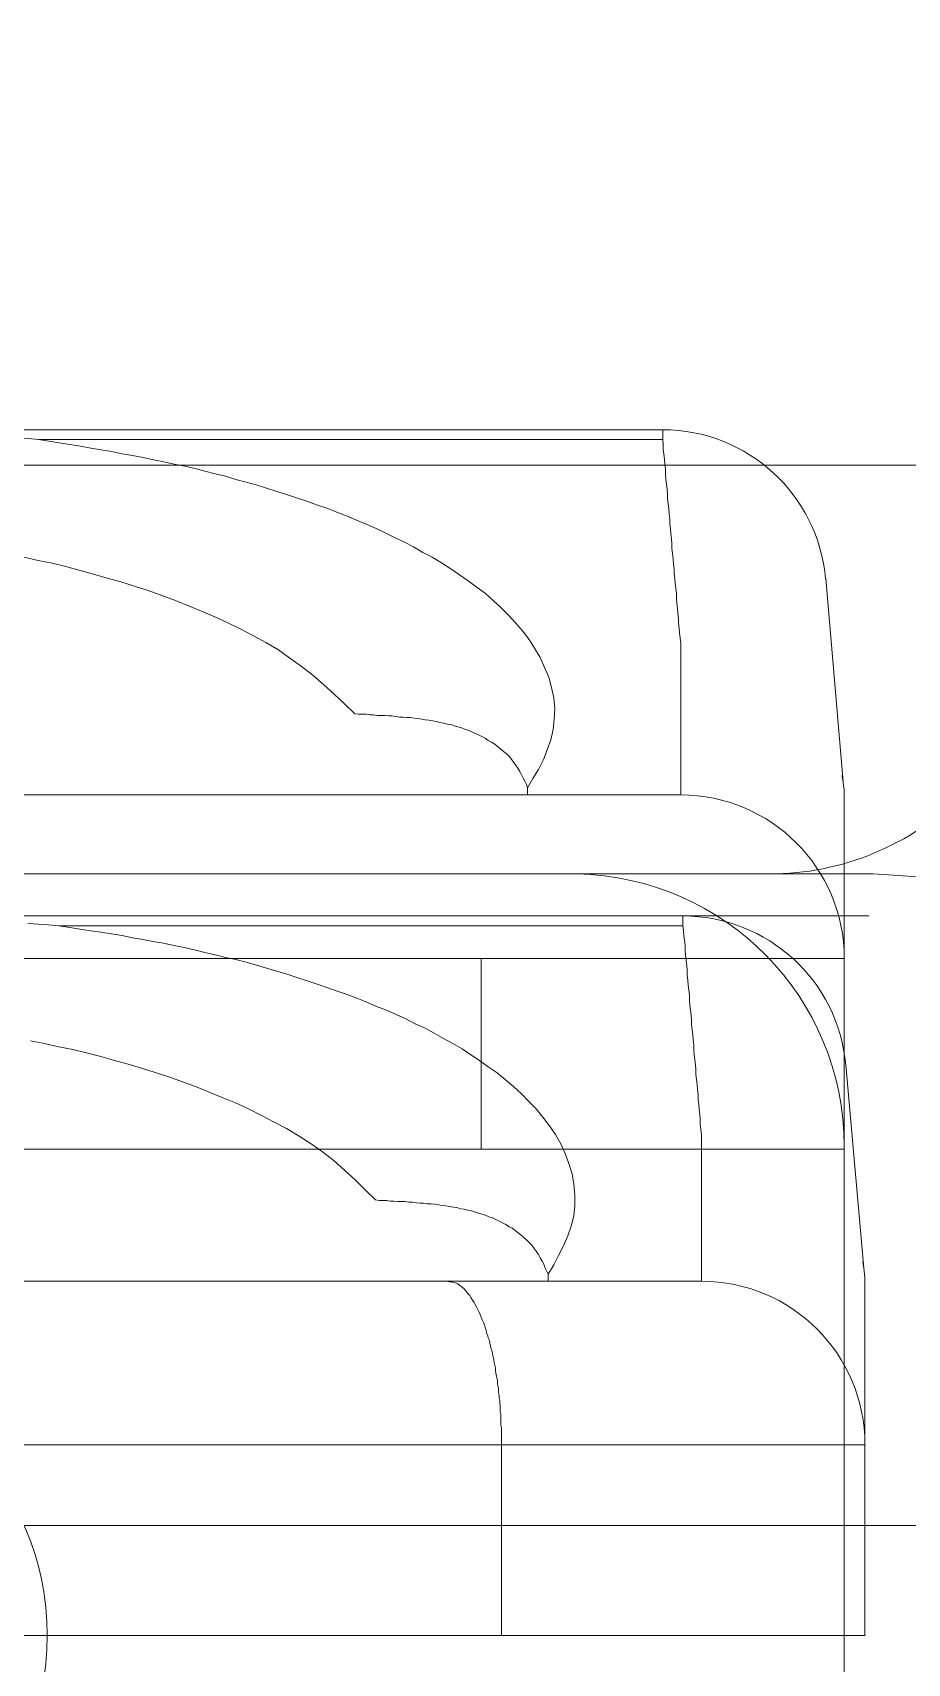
# Model space of a CAD drawing. Units: millimetres at full size, sheet at 1:30. Extents: x -17796 to 21385, y -23279 to 7734.
# Drawn here: x -3450.09 to -3434.04, y -22159.3 to -22129.38 of the extents above; entities that cross this region are included whole.
import ezdxf

# ---------------------------------------------------------------- set-up
doc = ezdxf.new("R2010")
doc.units = ezdxf.units.MM
doc.header["$LTSCALE"] = 30
for name, color, linetype, lineweight in [('2-1_', 7, 'Continuous', 9), ('2-3_', 7, 'Continuous', 9), ('E-C_境界線', 5, 'Continuous', 18), ('E-D_記号', 7, 'Continuous', 9)]:
    doc.layers.add(name, color=color, linetype=linetype, lineweight=lineweight)

# ---------------------------------------------------------------- blocks, each defined once
blk = doc.blocks.new('R')
at = {"layer": '2-1_'}
blk.add_line((-2184.35, -821.59), (-1523.16, -821.59), dxfattribs=at)
for points in [[(-1924.46, -838.01), (-2057.82, -829.09), (-2137.47, -829.09)], [(-2058.35, -834.08), (-2058.35, -849.09), (-2098.35, -849.09), (-2098.35, -834.08)]]:
    blk.add_lwpolyline(points, dxfattribs=at)
for centre, radius, start, end in [((-2059.72, -824.09), 5, 269.9997, 314.9995), ((-2063.35, -834.09), 5.001, 0.0794, 88.9168)]:
    blk.add_arc(centre, radius, start, end, dxfattribs=at)
blk = doc.blocks.new('KE1')
at = {"layer": '2-3_'}
for p, q in [((3.06, 10.35), (16.61, 10.35)), ((3.06, 10.35), (16.61, 10.35)), ((16.61, 10.35), (16.61, 10.17)), ((16.61, 10.35), (16.61, 10.17)), ((5.16, 10.17), (16.61, 10.17)), ((5.16, 10.17), (16.61, 10.17)), ((19.6, 7.62), (19.92, 3.89)), ((19.6, 7.62), (19.92, 3.89)), ((16.94, 5.4), (16.94, 3.78)), ((4.17, 3.65), (9.25, 3.65)), ((4.17, 3.65), (9.25, 3.65)), ((9.25, 3.65), (12.28, 3.65)), ((12.28, 3.65), (14.13, 3.65)), ((14.13, 3.65), (16.94, 3.65)), ((14.13, 3.65), (16.94, 3.65)), ((16.94, 3.78), (16.94, 3.65)), ((19.94, 0.96), (19.94, 3.65)), ((19.94, 0.96), (19.94, 3.65)), ((6.32, 1.43), (2.7, 1.43)), ((6.32, 1.43), (2.7, 1.43)), ((16.98, 1.25), (5.53, 1.25)), ((16.98, 1.25), (5.53, 1.25)), ((6.32, 1.43), (11.93, 1.43)), ((6.32, 1.43), (11.93, 1.43)), ((11.93, 1.43), (16.98, 1.43)), ((11.93, 1.43), (16.98, 1.43)), ((16.98, 1.43), (16.98, 1.25)), ((19.94, 0.65), (19.94, 0.96)), ((19.94, 0.65), (19.94, 0.96)), ((13.28, 0.65), (-13.39, 0.65)), ((13.28, 0.65), (-13.39, 0.65)), ((13.28, -2.85), (13.28, 0.65)), ((13.28, -2.85), (13.28, 0.65)), ((19.94, -2.85), (19.94, 0.65)), ((19.97, -1.3), (20.3, -5.03)), ((19.97, -1.3), (20.3, -5.03)), ((17.32, -5.14), (17.32, -2.58)), ((17.32, -5.14), (17.32, -2.58)), ((19.94, -2.85), (-20.06, -2.85)), ((13.28, -2.85), (-13.39, -2.85)), ((13.28, -2.85), (-13.39, -2.85)), ((13.28, -2.85), (19.94, -2.85)), ((9.62, -5.27), (4.55, -5.27)), ((12.65, -5.27), (9.62, -5.27)), ((12.65, -5.27), (14.51, -5.27)), ((12.65, -5.27), (14.51, -5.27)), ((14.51, -5.27), (17.32, -5.27)), ((14.51, -5.27), (17.32, -5.27)), ((17.32, -5.14), (17.32, -5.27)), ((17.32, -5.14), (17.32, -5.27)), ((20.32, -7.96), (20.32, -5.27)), ((20.32, -7.96), (20.32, -5.27)), ((20.32, -7.96), (20.32, -8.27)), ((20.32, -7.96), (20.32, -8.27)), ((-13.01, -8.27), (13.65, -8.27)), ((13.65, -11.77), (13.65, -8.27)), ((20.32, -11.77), (20.32, -8.27)), ((20.32, -11.77), (20.32, -8.27)), ((-19.68, -11.77), (20.32, -11.77)), ((-13.01, -11.77), (13.65, -11.77)), ((-13.01, -11.77), (13.65, -11.77)), ((20.32, -11.77), (13.65, -11.77)), ((20.32, -11.77), (13.65, -11.77))]:
    blk.add_line(p, q, dxfattribs=at)
for points in [[(-2.44, 10.35), (1.81, 10.35), (3.06, 10.35), (16.61, 10.35)], [(-2.44, 10.35), (1.81, 10.35), (3.06, 10.35), (16.61, 10.35)], [(2.26, 10.29), (2.46, 10.28), (2.65, 10.28), (2.84, 10.28), (3.03, 10.27), (3.23, 10.27), (3.42, 10.26), (3.61, 10.25), (3.81, 10.25), (4, 10.24), (4.19, 10.23), (4.39, 10.22), (4.58, 10.21), (4.77, 10.2), (4.97, 10.19), (5.16, 10.17)], [(2.26, 10.29), (2.46, 10.28), (2.65, 10.28), (2.84, 10.28), (3.03, 10.27), (3.23, 10.27), (3.42, 10.26), (3.61, 10.25), (3.81, 10.25), (4, 10.24), (4.19, 10.23), (4.39, 10.22), (4.58, 10.21), (4.77, 10.2), (4.97, 10.19), (5.16, 10.17)], [(10.26, 8.97), (10.08, 9.04), (9.89, 9.1), (9.71, 9.16), (9.53, 9.22), (9.34, 9.28), (9.15, 9.34), (8.97, 9.39), (8.78, 9.44), (8.59, 9.5), (8.4, 9.54), (8.21, 9.59), (8.03, 9.64), (7.84, 9.68), (7.65, 9.72), (7.46, 9.76), (7.27, 9.8), (7.08, 9.84), (6.88, 9.88), (6.69, 9.91), (6.5, 9.95), (6.31, 9.98), (6.12, 10.01), (5.93, 10.05), (5.73, 10.08), (5.54, 10.11), (5.35, 10.14), (5.16, 10.17)], [(10.26, 8.97), (10.08, 9.04), (9.89, 9.1), (9.71, 9.16), (9.53, 9.22), (9.34, 9.28), (9.15, 9.34), (8.97, 9.39), (8.78, 9.44), (8.59, 9.5), (8.4, 9.54), (8.21, 9.59), (8.03, 9.64), (7.84, 9.68), (7.65, 9.72), (7.46, 9.76), (7.27, 9.8), (7.08, 9.84), (6.88, 9.88), (6.69, 9.91), (6.5, 9.95), (6.31, 9.98), (6.12, 10.01), (5.93, 10.05), (5.73, 10.08), (5.54, 10.11), (5.35, 10.14), (5.16, 10.17)], [(16.61, 10.17), (16.62, 10.08), (16.62, 9.99), (16.63, 9.9), (16.64, 9.81), (16.65, 9.72), (16.66, 9.63), (16.66, 9.54), (16.67, 9.44), (16.68, 9.35), (16.69, 9.26), (16.7, 9.17), (16.7, 9.08), (16.71, 8.99), (16.72, 8.9), (16.73, 8.81), (16.74, 8.71), (16.74, 8.62), (16.75, 8.53), (16.76, 8.44), (16.77, 8.35), (16.78, 8.26), (16.78, 8.17), (16.79, 8.08), (16.8, 7.98), (16.81, 7.89), (16.82, 7.8), (16.82, 7.71), (16.83, 7.62), (16.84, 7.53), (16.85, 7.44), (16.86, 7.35), (16.86, 7.26), (16.87, 7.16), (16.88, 7.07), (16.89, 6.98), (16.9, 6.89), (16.9, 6.8), (16.91, 6.71), (16.92, 6.62)], [(16.61, 10.17), (16.62, 10.08), (16.62, 9.99), (16.63, 9.9), (16.64, 9.81), (16.65, 9.72), (16.66, 9.63), (16.66, 9.54), (16.67, 9.44), (16.68, 9.35), (16.69, 9.26), (16.7, 9.17), (16.7, 9.08), (16.71, 8.99), (16.72, 8.9), (16.73, 8.81), (16.74, 8.71), (16.74, 8.62), (16.75, 8.53), (16.76, 8.44), (16.77, 8.35), (16.78, 8.26), (16.78, 8.17), (16.79, 8.08), (16.8, 7.98), (16.81, 7.89), (16.82, 7.8), (16.82, 7.71), (16.83, 7.62), (16.84, 7.53), (16.85, 7.44), (16.86, 7.35), (16.86, 7.26), (16.87, 7.16), (16.88, 7.07), (16.89, 6.98), (16.9, 6.89), (16.9, 6.8), (16.91, 6.71), (16.92, 6.62)], [(14.13, 3.78), (14.23, 3.95), (14.33, 4.12), (14.42, 4.3), (14.49, 4.48), (14.56, 4.66), (14.6, 4.85), (14.62, 5.04), (14.63, 5.23), (14.61, 5.43), (14.57, 5.62), (14.52, 5.81), (14.44, 5.99), (14.36, 6.17), (14.26, 6.34), (14.16, 6.5), (14.04, 6.66), (13.91, 6.81), (13.78, 6.95), (13.64, 7.09), (13.5, 7.22), (13.35, 7.35), (13.19, 7.47), (13.04, 7.58), (12.88, 7.69), (12.72, 7.8), (12.55, 7.91), (12.38, 8.01), (12.21, 8.1), (12.04, 8.2), (11.87, 8.29), (11.7, 8.37), (11.52, 8.46), (11.35, 8.54), (11.17, 8.62), (10.99, 8.69), (10.81, 8.77), (10.63, 8.84), (10.45, 8.91), (10.26, 8.97)], [(14.13, 3.78), (14.23, 3.95), (14.33, 4.12), (14.42, 4.3), (14.49, 4.48), (14.56, 4.66), (14.6, 4.85), (14.62, 5.04), (14.63, 5.23), (14.61, 5.43), (14.57, 5.62), (14.52, 5.81), (14.44, 5.99), (14.36, 6.17), (14.26, 6.34), (14.16, 6.5), (14.04, 6.66), (13.91, 6.81), (13.78, 6.95), (13.64, 7.09), (13.5, 7.22), (13.35, 7.35), (13.19, 7.47), (13.04, 7.58), (12.88, 7.69), (12.72, 7.8), (12.55, 7.91), (12.38, 8.01), (12.21, 8.1), (12.04, 8.2), (11.87, 8.29), (11.7, 8.37), (11.52, 8.46), (11.35, 8.54), (11.17, 8.62), (10.99, 8.69), (10.81, 8.77), (10.63, 8.84), (10.45, 8.91), (10.26, 8.97)], [(10.96, 5.14), (10.77, 5.32), (10.58, 5.5), (10.39, 5.67), (10.19, 5.85), (9.98, 6.01), (9.77, 6.16), (9.56, 6.31), (9.33, 6.45), (9.1, 6.57), (8.87, 6.69), (8.63, 6.81), (8.39, 6.92), (8.15, 7.02), (7.91, 7.12), (7.67, 7.22), (7.42, 7.31), (7.17, 7.4), (6.92, 7.48), (6.67, 7.56), (6.42, 7.63), (6.17, 7.7), (5.92, 7.77), (5.66, 7.84), (5.41, 7.9), (5.15, 7.95), (4.89, 8.01)], [(10.96, 5.14), (10.77, 5.32), (10.58, 5.5), (10.39, 5.67), (10.19, 5.85), (9.98, 6.01), (9.77, 6.16), (9.56, 6.31), (9.33, 6.45), (9.1, 6.57), (8.87, 6.69), (8.63, 6.81), (8.39, 6.92), (8.15, 7.02), (7.91, 7.12), (7.67, 7.22), (7.42, 7.31), (7.17, 7.4), (6.92, 7.48), (6.67, 7.56), (6.42, 7.63), (6.17, 7.7), (5.92, 7.77), (5.66, 7.84), (5.41, 7.9), (5.15, 7.95), (4.89, 8.01)], [(16.92, 6.62), (16.93, 6.53), (16.94, 6.43), (16.94, 6.34)], [(16.92, 6.62), (16.93, 6.53), (16.94, 6.43), (16.94, 6.34)], [(16.94, 5.4), (16.94, 5.43), (16.94, 5.47), (16.94, 5.5), (16.94, 5.53), (16.94, 5.56), (16.94, 5.59), (16.94, 5.62), (16.94, 5.65), (16.94, 5.69), (16.94, 5.72), (16.94, 5.75), (16.94, 5.78), (16.94, 5.81), (16.94, 5.84), (16.94, 5.87), (16.94, 5.9), (16.94, 5.94), (16.94, 5.97), (16.94, 6), (16.94, 6.03), (16.94, 6.06), (16.94, 6.09), (16.94, 6.12), (16.94, 6.15), (16.94, 6.19), (16.94, 6.22), (16.94, 6.25), (16.94, 6.28), (16.94, 6.31), (16.94, 6.34)], [(16.94, 5.4), (16.94, 5.43), (16.94, 5.47), (16.94, 5.5), (16.94, 5.53), (16.94, 5.56), (16.94, 5.59), (16.94, 5.62), (16.94, 5.65), (16.94, 5.69), (16.94, 5.72), (16.94, 5.75), (16.94, 5.78), (16.94, 5.81), (16.94, 5.84), (16.94, 5.87), (16.94, 5.9), (16.94, 5.94), (16.94, 5.97), (16.94, 6), (16.94, 6.03), (16.94, 6.06), (16.94, 6.09), (16.94, 6.12), (16.94, 6.15), (16.94, 6.19), (16.94, 6.22), (16.94, 6.25), (16.94, 6.28), (16.94, 6.31), (16.94, 6.34)], [(16.94, 5.4), (16.94, 3.78), (16.94, 3.65)], [(11.98, 5.07), (11.92, 5.07), (11.85, 5.08), (11.78, 5.08), (11.71, 5.09), (11.64, 5.1), (11.58, 5.1), (11.51, 5.11), (11.44, 5.11), (11.37, 5.11), (11.3, 5.12), (11.24, 5.12), (11.17, 5.13), (11.1, 5.13), (11.03, 5.13), (10.96, 5.14)], [(12.19, 5.04), (12.12, 5.05), (12.05, 5.06), (11.98, 5.07), (11.92, 5.07), (11.85, 5.08), (11.78, 5.08), (11.71, 5.09), (11.64, 5.1), (11.58, 5.1), (11.51, 5.11), (11.44, 5.11), (11.37, 5.11), (11.3, 5.12), (11.24, 5.12), (11.17, 5.13), (11.1, 5.13), (11.03, 5.13), (10.96, 5.14)], [(14.13, 3.78), (14.11, 3.84), (14.08, 3.9), (14.05, 3.96), (14.02, 4.02), (13.99, 4.08), (13.95, 4.14), (13.91, 4.2), (13.87, 4.25), (13.83, 4.31), (13.79, 4.36), (13.74, 4.41), (13.69, 4.45), (13.63, 4.5), (13.58, 4.54), (13.53, 4.58), (13.47, 4.62), (13.41, 4.65), (13.35, 4.69), (13.29, 4.72), (13.23, 4.75), (13.17, 4.78), (13.11, 4.81), (13.05, 4.83), (12.98, 4.86), (12.92, 4.88), (12.85, 4.9), (12.79, 4.92), (12.72, 4.94), (12.66, 4.95), (12.59, 4.97), (12.52, 4.98), (12.46, 5), (12.39, 5.01), (12.32, 5.02), (12.25, 5.03), (12.19, 5.04), (12.12, 5.05), (12.05, 5.06), (11.98, 5.07)], [(14.13, 3.77), (14.13, 3.77), (14.13, 3.77), (14.13, 3.78), (14.11, 3.84), (14.08, 3.9), (14.05, 3.96), (14.02, 4.02), (13.99, 4.08), (13.95, 4.14), (13.91, 4.2), (13.87, 4.25), (13.83, 4.31), (13.79, 4.36), (13.74, 4.41), (13.69, 4.45), (13.63, 4.5), (13.58, 4.54), (13.53, 4.58), (13.47, 4.62), (13.41, 4.65), (13.35, 4.69), (13.29, 4.72), (13.23, 4.75), (13.17, 4.78), (13.11, 4.81), (13.05, 4.83), (12.98, 4.86), (12.92, 4.88), (12.85, 4.9), (12.79, 4.92), (12.72, 4.94), (12.66, 4.95), (12.59, 4.97), (12.52, 4.98), (12.46, 5), (12.39, 5.01), (12.32, 5.02), (12.25, 5.03), (12.19, 5.04)], [(9.25, 3.65), (12.28, 3.65), (14.13, 3.65)], [(14.13, 3.77), (14.13, 3.77), (14.13, 3.77), (14.13, 3.78)], [(14.13, 3.65), (14.13, 3.66), (14.13, 3.66), (14.13, 3.66), (14.13, 3.67), (14.13, 3.67), (14.13, 3.67), (14.13, 3.67), (14.13, 3.68), (14.13, 3.68), (14.13, 3.68), (14.13, 3.69), (14.13, 3.69), (14.13, 3.69), (14.13, 3.69), (14.13, 3.7), (14.13, 3.7), (14.13, 3.7), (14.13, 3.71), (14.13, 3.71), (14.13, 3.71), (14.13, 3.71), (14.13, 3.72), (14.13, 3.72), (14.13, 3.72), (14.13, 3.73), (14.13, 3.73), (14.13, 3.73), (14.13, 3.74), (14.13, 3.74), (14.13, 3.74), (14.13, 3.74), (14.13, 3.75), (14.13, 3.75), (14.13, 3.75), (14.13, 3.76), (14.13, 3.76), (14.13, 3.76), (14.13, 3.76), (14.13, 3.77)], [(14.13, 3.65), (14.13, 3.66), (14.13, 3.66), (14.13, 3.66), (14.13, 3.67), (14.13, 3.67), (14.13, 3.67), (14.13, 3.67), (14.13, 3.68), (14.13, 3.68), (14.13, 3.68), (14.13, 3.69), (14.13, 3.69), (14.13, 3.69), (14.13, 3.69), (14.13, 3.7), (14.13, 3.7), (14.13, 3.7), (14.13, 3.71), (14.13, 3.71), (14.13, 3.71), (14.13, 3.71), (14.13, 3.72), (14.13, 3.72), (14.13, 3.72), (14.13, 3.73), (14.13, 3.73), (14.13, 3.73), (14.13, 3.74), (14.13, 3.74), (14.13, 3.74), (14.13, 3.74), (14.13, 3.75), (14.13, 3.75), (14.13, 3.75), (14.13, 3.76), (14.13, 3.76), (14.13, 3.76), (14.13, 3.76), (14.13, 3.77)], [(19.93, 3.78), (19.93, 3.78), (19.94, 3.78), (19.94, 3.78), (19.94, 3.77), (19.94, 3.77), (19.94, 3.77), (19.94, 3.77), (19.94, 3.77), (19.94, 3.76), (19.94, 3.76), (19.94, 3.76), (19.94, 3.76), (19.94, 3.76), (19.94, 3.75), (19.94, 3.75), (19.94, 3.75), (19.94, 3.75), (19.94, 3.75), (19.94, 3.74), (19.94, 3.74), (19.94, 3.74), (19.94, 3.74), (19.94, 3.74), (19.94, 3.74), (19.94, 3.73), (19.94, 3.73), (19.94, 3.73), (19.94, 3.73), (19.94, 3.73), (19.94, 3.72), (19.94, 3.72), (19.94, 3.72), (19.94, 3.72), (19.94, 3.72), (19.94, 3.71), (19.94, 3.71), (19.94, 3.71), (19.94, 3.71), (19.94, 3.71)], [(19.93, 3.78), (19.93, 3.78), (19.94, 3.78), (19.94, 3.78), (19.94, 3.77), (19.94, 3.77), (19.94, 3.77), (19.94, 3.77), (19.94, 3.77), (19.94, 3.76), (19.94, 3.76), (19.94, 3.76), (19.94, 3.76), (19.94, 3.76), (19.94, 3.75), (19.94, 3.75), (19.94, 3.75), (19.94, 3.75), (19.94, 3.75), (19.94, 3.74), (19.94, 3.74), (19.94, 3.74), (19.94, 3.74), (19.94, 3.74), (19.94, 3.74), (19.94, 3.73), (19.94, 3.73), (19.94, 3.73), (19.94, 3.73), (19.94, 3.73), (19.94, 3.72), (19.94, 3.72), (19.94, 3.72), (19.94, 3.72), (19.94, 3.72), (19.94, 3.71), (19.94, 3.71), (19.94, 3.71), (19.94, 3.71), (19.94, 3.71)], [(19.94, 3.71), (19.94, 3.7), (19.94, 3.7), (19.94, 3.7), (19.94, 3.7), (19.94, 3.7), (19.94, 3.69), (19.94, 3.69), (19.94, 3.69), (19.94, 3.69), (19.94, 3.69), (19.94, 3.69), (19.94, 3.68), (19.94, 3.68), (19.94, 3.68), (19.94, 3.68), (19.94, 3.68), (19.94, 3.67), (19.94, 3.67), (19.94, 3.67), (19.94, 3.67), (19.94, 3.67), (19.94, 3.66), (19.94, 3.66), (19.94, 3.66), (19.94, 3.66), (19.94, 3.66), (19.94, 3.65)], [(19.94, 3.71), (19.94, 3.7), (19.94, 3.7), (19.94, 3.7), (19.94, 3.7), (19.94, 3.7), (19.94, 3.69), (19.94, 3.69), (19.94, 3.69), (19.94, 3.69), (19.94, 3.69), (19.94, 3.69), (19.94, 3.68), (19.94, 3.68), (19.94, 3.68), (19.94, 3.68), (19.94, 3.68), (19.94, 3.67), (19.94, 3.67), (19.94, 3.67), (19.94, 3.67), (19.94, 3.67), (19.94, 3.66), (19.94, 3.66), (19.94, 3.66), (19.94, 3.66), (19.94, 3.66), (19.94, 3.65)], [(5.53, 1.25), (5.34, 1.27), (5.15, 1.28), (4.96, 1.29)], [(5.53, 1.25), (5.34, 1.27), (5.15, 1.28), (4.96, 1.29)], [(6.32, 1.43), (2.7, 1.43), (-1.55, 1.43)], [(6.32, 1.43), (2.7, 1.43), (-1.55, 1.43)], [(5.53, 1.25), (5.73, 1.22), (5.92, 1.19), (6.11, 1.16), (6.3, 1.13), (6.49, 1.1), (6.69, 1.07), (6.88, 1.03), (7.07, 1), (7.26, 0.96), (7.45, 0.93), (7.64, 0.89), (7.83, 0.85), (8.02, 0.81), (8.21, 0.76), (8.4, 0.72), (8.59, 0.67), (8.78, 0.63), (8.97, 0.58), (9.16, 0.53), (9.34, 0.47), (9.53, 0.42), (9.72, 0.36), (9.9, 0.3), (10.09, 0.24), (10.27, 0.18), (10.45, 0.12), (10.64, 0.05), (10.82, -0.01), (11, -0.08), (11.18, -0.15), (11.36, -0.23), (11.54, -0.3), (11.72, -0.38), (11.9, -0.46), (12.07, -0.55), (12.25, -0.63), (12.42, -0.72), (12.59, -0.82), (12.76, -0.91)], [(5.53, 1.25), (5.73, 1.22), (5.92, 1.19), (6.11, 1.16), (6.3, 1.13), (6.49, 1.1), (6.69, 1.07), (6.88, 1.03), (7.07, 1), (7.26, 0.96), (7.45, 0.93), (7.64, 0.89), (7.83, 0.85), (8.02, 0.81), (8.21, 0.76), (8.4, 0.72), (8.59, 0.67), (8.78, 0.63), (8.97, 0.58), (9.16, 0.53), (9.34, 0.47), (9.53, 0.42), (9.72, 0.36), (9.9, 0.3), (10.09, 0.24), (10.27, 0.18), (10.45, 0.12), (10.64, 0.05), (10.82, -0.01), (11, -0.08), (11.18, -0.15), (11.36, -0.23), (11.54, -0.3), (11.72, -0.38), (11.9, -0.46), (12.07, -0.55), (12.25, -0.63), (12.42, -0.72), (12.59, -0.82), (12.76, -0.91)], [(6.32, 1.43), (11.93, 1.43), (16.98, 1.43), (16.98, 1.25)], [(6.32, 1.43), (11.93, 1.43), (16.98, 1.43), (20.39, 1.43)], [(16.98, 1.25), (16.99, 1.16), (17, 1.07), (17.01, 0.98), (17.02, 0.89), (17.02, 0.8), (17.03, 0.71), (17.04, 0.62), (17.05, 0.52), (17.06, 0.43), (17.06, 0.34), (17.07, 0.25), (17.08, 0.16), (17.09, 0.07), (17.1, -0.02), (17.1, -0.11), (17.11, -0.21), (17.12, -0.3), (17.13, -0.39), (17.14, -0.48), (17.14, -0.57), (17.15, -0.66), (17.16, -0.75), (17.17, -0.84), (17.18, -0.94), (17.18, -1.03), (17.19, -1.12), (17.2, -1.21), (17.21, -1.3), (17.22, -1.39), (17.22, -1.48), (17.23, -1.57), (17.24, -1.66), (17.25, -1.76), (17.26, -1.85), (17.26, -1.94), (17.27, -2.03), (17.28, -2.12), (17.29, -2.21), (17.3, -2.3)], [(16.98, 1.25), (16.99, 1.16), (17, 1.07), (17.01, 0.98), (17.02, 0.89), (17.02, 0.8), (17.03, 0.71), (17.04, 0.62), (17.05, 0.52), (17.06, 0.43), (17.06, 0.34), (17.07, 0.25), (17.08, 0.16), (17.09, 0.07), (17.1, -0.02), (17.1, -0.11), (17.11, -0.21), (17.12, -0.3), (17.13, -0.39), (17.14, -0.48), (17.14, -0.57), (17.15, -0.66), (17.16, -0.75), (17.17, -0.84), (17.18, -0.94), (17.18, -1.03), (17.19, -1.12), (17.2, -1.21), (17.21, -1.3), (17.22, -1.39), (17.22, -1.48), (17.23, -1.57), (17.24, -1.66), (17.25, -1.76), (17.26, -1.85), (17.26, -1.94), (17.27, -2.03), (17.28, -2.12), (17.29, -2.21), (17.3, -2.3)], [(13.28, 0.65), (13.38, 0.65), (13.48, 0.65), (13.58, 0.65), (13.68, 0.65), (13.78, 0.65), (13.88, 0.65), (13.98, 0.65), (14.08, 0.65), (14.19, 0.65), (14.29, 0.65), (14.39, 0.65), (14.49, 0.65), (14.59, 0.65), (14.69, 0.65), (14.79, 0.65), (14.89, 0.65), (14.99, 0.65), (15.09, 0.65), (15.2, 0.65), (15.3, 0.65), (15.4, 0.65), (15.5, 0.65), (15.6, 0.65), (15.7, 0.65), (15.8, 0.65), (15.9, 0.65), (16, 0.65), (16.1, 0.65), (16.21, 0.65), (16.31, 0.65), (16.41, 0.65), (16.51, 0.65), (16.61, 0.65), (16.71, 0.65), (16.81, 0.65), (16.91, 0.65), (17.01, 0.65), (17.12, 0.65), (17.22, 0.65)], [(13.28, -2.85), (19.94, -2.85), (19.94, 0.65)], [(13.28, 0.65), (13.38, 0.65), (13.48, 0.65), (13.58, 0.65), (13.68, 0.65), (13.78, 0.65), (13.88, 0.65), (13.98, 0.65), (14.08, 0.65), (14.19, 0.65), (14.29, 0.65), (14.39, 0.65), (14.49, 0.65), (14.59, 0.65), (14.69, 0.65), (14.79, 0.65), (14.89, 0.65), (14.99, 0.65), (15.09, 0.65), (15.2, 0.65), (15.3, 0.65), (15.4, 0.65), (15.5, 0.65), (15.6, 0.65), (15.7, 0.65), (15.8, 0.65), (15.9, 0.65), (16, 0.65), (16.1, 0.65), (16.21, 0.65), (16.31, 0.65), (16.41, 0.65), (16.51, 0.65), (16.61, 0.65), (16.71, 0.65), (16.81, 0.65), (16.91, 0.65), (17.01, 0.65), (17.12, 0.65), (17.22, 0.65)], [(17.22, 0.65), (17.32, 0.65), (17.42, 0.65), (17.52, 0.65), (17.62, 0.65), (17.72, 0.65), (17.82, 0.65), (17.92, 0.65), (18.02, 0.65), (18.13, 0.65), (18.23, 0.65), (18.33, 0.65), (18.43, 0.65), (18.53, 0.65), (18.63, 0.65), (18.73, 0.65), (18.83, 0.65), (18.93, 0.65), (19.03, 0.65), (19.14, 0.65), (19.24, 0.65), (19.34, 0.65), (19.44, 0.65), (19.54, 0.65), (19.64, 0.65), (19.74, 0.65), (19.84, 0.65), (19.94, 0.65)], [(17.22, 0.65), (17.32, 0.65), (17.42, 0.65), (17.52, 0.65), (17.62, 0.65), (17.72, 0.65), (17.82, 0.65), (17.92, 0.65), (18.02, 0.65), (18.13, 0.65), (18.23, 0.65), (18.33, 0.65), (18.43, 0.65), (18.53, 0.65), (18.63, 0.65), (18.73, 0.65), (18.83, 0.65), (18.93, 0.65), (19.03, 0.65), (19.14, 0.65), (19.24, 0.65), (19.34, 0.65), (19.44, 0.65), (19.54, 0.65), (19.64, 0.65), (19.74, 0.65), (19.84, 0.65), (19.94, 0.65)], [(5.01, -0.86), (5.27, -0.91), (5.53, -0.97), (5.79, -1.02), (6.04, -1.08), (6.3, -1.15), (6.55, -1.22), (6.8, -1.29), (7.05, -1.36), (7.3, -1.44), (7.55, -1.52), (7.8, -1.61), (8.04, -1.7), (8.29, -1.8), (8.53, -1.9), (8.77, -2)], [(5.01, -0.86), (5.27, -0.91), (5.53, -0.97), (5.79, -1.02), (6.04, -1.08), (6.3, -1.15), (6.55, -1.22), (6.8, -1.29), (7.05, -1.36), (7.3, -1.44), (7.55, -1.52), (7.8, -1.61), (8.04, -1.7), (8.29, -1.8), (8.53, -1.9), (8.77, -2)], [(12.76, -0.91), (12.93, -1.01), (13.09, -1.12), (13.25, -1.22), (13.41, -1.34), (13.57, -1.45), (13.72, -1.57), (13.87, -1.7), (14.02, -1.83), (14.15, -1.97), (14.29, -2.11), (14.41, -2.26), (14.53, -2.42), (14.64, -2.58), (14.74, -2.75), (14.82, -2.93), (14.89, -3.11), (14.95, -3.3), (14.98, -3.49), (15, -3.69), (15, -3.88), (14.98, -4.07), (14.93, -4.26), (14.87, -4.44), (14.79, -4.62), (14.7, -4.8), (14.61, -4.97), (14.51, -5.14)], [(12.76, -0.91), (12.93, -1.01), (13.09, -1.12), (13.25, -1.22), (13.41, -1.34), (13.57, -1.45), (13.72, -1.57), (13.87, -1.7), (14.02, -1.83), (14.15, -1.97), (14.29, -2.11), (14.41, -2.26), (14.53, -2.42), (14.64, -2.58), (14.74, -2.75), (14.82, -2.93), (14.89, -3.11), (14.95, -3.3), (14.98, -3.49), (15, -3.69), (15, -3.88), (14.98, -4.07), (14.93, -4.26), (14.87, -4.44), (14.79, -4.62), (14.7, -4.8), (14.61, -4.97), (14.51, -5.14)], [(8.77, -2), (9.01, -2.11), (9.25, -2.23), (9.48, -2.35), (9.71, -2.47), (9.94, -2.61), (10.16, -2.75), (10.37, -2.9), (10.58, -3.06), (10.78, -3.24), (10.97, -3.41), (11.16, -3.6), (11.34, -3.78)], [(8.77, -2), (9.01, -2.11), (9.25, -2.23), (9.48, -2.35), (9.71, -2.47), (9.94, -2.61), (10.16, -2.75), (10.37, -2.9), (10.58, -3.06), (10.78, -3.24), (10.97, -3.41), (11.16, -3.6), (11.34, -3.78)], [(17.3, -2.3), (17.3, -2.39), (17.31, -2.49), (17.32, -2.58)], [(17.3, -2.3), (17.3, -2.39), (17.31, -2.49), (17.32, -2.58)], [(11.34, -3.78), (11.41, -3.79), (11.48, -3.79), (11.55, -3.79), (11.61, -3.8), (11.68, -3.8), (11.75, -3.81), (11.82, -3.81), (11.88, -3.81), (11.95, -3.82), (12.02, -3.82), (12.09, -3.83), (12.16, -3.84), (12.22, -3.84), (12.29, -3.85), (12.36, -3.85), (12.43, -3.86), (12.5, -3.87), (12.56, -3.88), (12.63, -3.89), (12.7, -3.9), (12.77, -3.91), (12.83, -3.92), (12.9, -3.94), (12.97, -3.95), (13.03, -3.97), (13.1, -3.98), (13.16, -4), (13.23, -4.02), (13.29, -4.04), (13.36, -4.06), (13.42, -4.09), (13.49, -4.11), (13.55, -4.14), (13.61, -4.17), (13.67, -4.2), (13.73, -4.23), (13.79, -4.27), (13.85, -4.3), (13.9, -4.34)], [(11.34, -3.78), (11.41, -3.79), (11.48, -3.79), (11.55, -3.79), (11.61, -3.8), (11.68, -3.8), (11.75, -3.81), (11.82, -3.81), (11.88, -3.81), (11.95, -3.82), (12.02, -3.82), (12.09, -3.83), (12.16, -3.84), (12.22, -3.84), (12.29, -3.85), (12.36, -3.85), (12.43, -3.86), (12.5, -3.87), (12.56, -3.88), (12.63, -3.89), (12.7, -3.9), (12.77, -3.91), (12.83, -3.92), (12.9, -3.94), (12.97, -3.95), (13.03, -3.97), (13.1, -3.98), (13.16, -4), (13.23, -4.02), (13.29, -4.04), (13.36, -4.06), (13.42, -4.09), (13.49, -4.11), (13.55, -4.14), (13.61, -4.17), (13.67, -4.2), (13.73, -4.23), (13.79, -4.27), (13.85, -4.3), (13.9, -4.34)], [(13.9, -4.34), (13.96, -4.38), (14.01, -4.42), (14.06, -4.47), (14.11, -4.51), (14.16, -4.56), (14.21, -4.61), (14.25, -4.67), (14.29, -4.72), (14.33, -4.78), (14.36, -4.84), (14.4, -4.9), (14.43, -4.96), (14.45, -5.02), (14.48, -5.08), (14.51, -5.14)], [(13.9, -4.34), (13.96, -4.38), (14.01, -4.42), (14.06, -4.47), (14.11, -4.51), (14.16, -4.56), (14.21, -4.61), (14.25, -4.67), (14.29, -4.72), (14.33, -4.78), (14.36, -4.84), (14.4, -4.9), (14.43, -4.96), (14.45, -5.02), (14.48, -5.08), (14.51, -5.14), (14.51, -5.15), (14.51, -5.15), (14.51, -5.15), (14.51, -5.16), (14.51, -5.16), (14.51, -5.16), (14.51, -5.16), (14.51, -5.17), (14.51, -5.17), (14.51, -5.17), (14.51, -5.18), (14.51, -5.18), (14.51, -5.18), (14.51, -5.18), (14.51, -5.19), (14.51, -5.19), (14.51, -5.19), (14.51, -5.2), (14.51, -5.2), (14.51, -5.2), (14.51, -5.21), (14.51, -5.21), (14.51, -5.21), (14.51, -5.21)], [(12.65, -5.27), (9.62, -5.27), (4.55, -5.27)], [(12.65, -5.27), (12.7, -5.28), (12.75, -5.29), (12.8, -5.3), (12.85, -5.32), (12.89, -5.35), (12.93, -5.38), (12.97, -5.41), (13, -5.45), (13.03, -5.49), (13.07, -5.53), (13.09, -5.57), (13.12, -5.62), (13.15, -5.66), (13.17, -5.7), (13.2, -5.75), (13.22, -5.79), (13.24, -5.84), (13.26, -5.88), (13.28, -5.93), (13.3, -5.98), (13.32, -6.03), (13.34, -6.07), (13.35, -6.12), (13.37, -6.17), (13.38, -6.22), (13.4, -6.27), (13.41, -6.31), (13.43, -6.36), (13.44, -6.41), (13.45, -6.46), (13.46, -6.51), (13.48, -6.56), (13.49, -6.61), (13.5, -6.66), (13.51, -6.71), (13.52, -6.76), (13.53, -6.81), (13.54, -6.86), (13.54, -6.91)], [(12.65, -5.27), (12.7, -5.28), (12.75, -5.29), (12.8, -5.3), (12.85, -5.32), (12.89, -5.35), (12.93, -5.38), (12.97, -5.41), (13, -5.45), (13.03, -5.49), (13.07, -5.53), (13.09, -5.57), (13.12, -5.62), (13.15, -5.66), (13.17, -5.7), (13.2, -5.75), (13.22, -5.79), (13.24, -5.84), (13.26, -5.88), (13.28, -5.93), (13.3, -5.98), (13.32, -6.03), (13.34, -6.07), (13.35, -6.12), (13.37, -6.17), (13.38, -6.22), (13.4, -6.27), (13.41, -6.31), (13.43, -6.36), (13.44, -6.41), (13.45, -6.46), (13.46, -6.51), (13.48, -6.56), (13.49, -6.61), (13.5, -6.66), (13.51, -6.71), (13.52, -6.76), (13.53, -6.81), (13.54, -6.86), (13.54, -6.91)], [(14.51, -5.14), (14.51, -5.15), (14.51, -5.15), (14.51, -5.15), (14.51, -5.16), (14.51, -5.16), (14.51, -5.16), (14.51, -5.16), (14.51, -5.17), (14.51, -5.17), (14.51, -5.17), (14.51, -5.18), (14.51, -5.18), (14.51, -5.18), (14.51, -5.18), (14.51, -5.19), (14.51, -5.19), (14.51, -5.19), (14.51, -5.2), (14.51, -5.2), (14.51, -5.2), (14.51, -5.21), (14.51, -5.21), (14.51, -5.21), (14.51, -5.21), (14.51, -5.22), (14.51, -5.22), (14.51, -5.22), (14.51, -5.23), (14.51, -5.23), (14.51, -5.23), (14.51, -5.23), (14.51, -5.24), (14.51, -5.24), (14.51, -5.24), (14.51, -5.25), (14.51, -5.25), (14.51, -5.25), (14.51, -5.25), (14.51, -5.26)], [(14.51, -5.21), (14.51, -5.22), (14.51, -5.22), (14.51, -5.22), (14.51, -5.23), (14.51, -5.23), (14.51, -5.23), (14.51, -5.23), (14.51, -5.24), (14.51, -5.24), (14.51, -5.24), (14.51, -5.25), (14.51, -5.25), (14.51, -5.25), (14.51, -5.25), (14.51, -5.26), (14.51, -5.26), (14.51, -5.26), (14.51, -5.27)], [(14.51, -5.26), (14.51, -5.26), (14.51, -5.26), (14.51, -5.27)], [(20.31, -5.14), (20.31, -5.14), (20.31, -5.14), (20.31, -5.14), (20.31, -5.15), (20.31, -5.15), (20.31, -5.15), (20.31, -5.15), (20.31, -5.15), (20.31, -5.16), (20.31, -5.16), (20.31, -5.16), (20.31, -5.16), (20.31, -5.16), (20.31, -5.17), (20.31, -5.17), (20.31, -5.17), (20.31, -5.17), (20.31, -5.17), (20.31, -5.18), (20.31, -5.18), (20.31, -5.18), (20.31, -5.18), (20.31, -5.18), (20.32, -5.18), (20.32, -5.19), (20.32, -5.19), (20.32, -5.19), (20.32, -5.19), (20.32, -5.19), (20.32, -5.2), (20.32, -5.2), (20.32, -5.2), (20.32, -5.2), (20.32, -5.2), (20.32, -5.21), (20.32, -5.21), (20.32, -5.21), (20.32, -5.21), (20.32, -5.21)], [(20.31, -5.14), (20.31, -5.14), (20.31, -5.14), (20.31, -5.14), (20.31, -5.15), (20.31, -5.15), (20.31, -5.15), (20.31, -5.15), (20.31, -5.15), (20.31, -5.16), (20.31, -5.16), (20.31, -5.16), (20.31, -5.16), (20.31, -5.16), (20.31, -5.17), (20.31, -5.17), (20.31, -5.17), (20.31, -5.17), (20.31, -5.17), (20.31, -5.18), (20.31, -5.18), (20.31, -5.18), (20.31, -5.18), (20.31, -5.18), (20.32, -5.18), (20.32, -5.19), (20.32, -5.19), (20.32, -5.19), (20.32, -5.19), (20.32, -5.19), (20.32, -5.2), (20.32, -5.2), (20.32, -5.2), (20.32, -5.2), (20.32, -5.2), (20.32, -5.21), (20.32, -5.21), (20.32, -5.21), (20.32, -5.21), (20.32, -5.21)], [(20.32, -5.21), (20.32, -5.22), (20.32, -5.22), (20.32, -5.22), (20.32, -5.22), (20.32, -5.22), (20.32, -5.23), (20.32, -5.23), (20.32, -5.23), (20.32, -5.23), (20.32, -5.23), (20.32, -5.23), (20.32, -5.24), (20.32, -5.24), (20.32, -5.24), (20.32, -5.24), (20.32, -5.24), (20.32, -5.25), (20.32, -5.25), (20.32, -5.25), (20.32, -5.25), (20.32, -5.25), (20.32, -5.26), (20.32, -5.26), (20.32, -5.26), (20.32, -5.26), (20.32, -5.26), (20.32, -5.27)], [(20.32, -5.21), (20.32, -5.22), (20.32, -5.22), (20.32, -5.22), (20.32, -5.22), (20.32, -5.22), (20.32, -5.23), (20.32, -5.23), (20.32, -5.23), (20.32, -5.23), (20.32, -5.23), (20.32, -5.23), (20.32, -5.24), (20.32, -5.24), (20.32, -5.24), (20.32, -5.24), (20.32, -5.24), (20.32, -5.25), (20.32, -5.25), (20.32, -5.25), (20.32, -5.25), (20.32, -5.25), (20.32, -5.26), (20.32, -5.26), (20.32, -5.26), (20.32, -5.26), (20.32, -5.26), (20.32, -5.27)], [(13.54, -6.91), (13.55, -6.96), (13.56, -7.01), (13.57, -7.06), (13.58, -7.11), (13.58, -7.16), (13.59, -7.21), (13.6, -7.26), (13.6, -7.31), (13.61, -7.36), (13.61, -7.41), (13.62, -7.46), (13.62, -7.51), (13.63, -7.56), (13.63, -7.61), (13.63, -7.66), (13.64, -7.71), (13.64, -7.76), (13.64, -7.81), (13.64, -7.86), (13.64, -7.91), (13.65, -7.96), (13.65, -8.01), (13.65, -8.06), (13.65, -8.11), (13.65, -8.16), (13.65, -8.21), (13.65, -8.27)], [(13.54, -6.91), (13.55, -6.96), (13.56, -7.01), (13.57, -7.06), (13.58, -7.11), (13.58, -7.16), (13.59, -7.21), (13.6, -7.26), (13.6, -7.31), (13.61, -7.36), (13.61, -7.41), (13.62, -7.46), (13.62, -7.51), (13.63, -7.56), (13.63, -7.61), (13.63, -7.66), (13.64, -7.71), (13.64, -7.76), (13.64, -7.81), (13.64, -7.86), (13.64, -7.91), (13.65, -7.96), (13.65, -8.01), (13.65, -8.06), (13.65, -8.11), (13.65, -8.16), (13.65, -8.21), (13.65, -8.27)], [(-13.01, -8.27), (13.65, -8.27), (19.32, -8.27)], [(13.65, -11.77), (13.65, -8.27), (19.32, -8.27)], [(19.32, -8.27), (19.34, -8.27), (19.37, -8.27), (19.39, -8.27), (19.42, -8.27), (19.44, -8.27), (19.46, -8.27), (19.49, -8.27), (19.51, -8.27), (19.53, -8.27), (19.56, -8.27), (19.58, -8.27), (19.61, -8.27), (19.63, -8.27), (19.65, -8.27), (19.68, -8.27), (19.7, -8.27), (19.72, -8.27), (19.75, -8.27), (19.77, -8.27), (19.8, -8.27), (19.82, -8.27), (19.84, -8.27), (19.87, -8.27), (19.89, -8.27), (19.92, -8.27), (19.94, -8.27), (19.96, -8.27), (19.99, -8.27), (20.01, -8.27), (20.03, -8.27), (20.06, -8.27), (20.08, -8.27), (20.11, -8.27), (20.13, -8.27), (20.15, -8.27), (20.18, -8.27), (20.2, -8.27), (20.22, -8.27), (20.25, -8.27)], [(19.32, -8.27), (19.34, -8.27), (19.37, -8.27), (19.39, -8.27), (19.42, -8.27), (19.44, -8.27), (19.46, -8.27), (19.49, -8.27), (19.51, -8.27), (19.53, -8.27), (19.56, -8.27), (19.58, -8.27), (19.61, -8.27), (19.63, -8.27), (19.65, -8.27), (19.68, -8.27), (19.7, -8.27), (19.72, -8.27), (19.75, -8.27), (19.77, -8.27), (19.8, -8.27), (19.82, -8.27), (19.84, -8.27), (19.87, -8.27), (19.89, -8.27), (19.92, -8.27), (19.94, -8.27), (19.96, -8.27), (19.99, -8.27), (20.01, -8.27), (20.03, -8.27), (20.06, -8.27), (20.08, -8.27), (20.11, -8.27), (20.13, -8.27), (20.15, -8.27), (20.18, -8.27), (20.2, -8.27), (20.22, -8.27), (20.25, -8.27)], [(20.25, -8.27), (20.27, -8.27), (20.3, -8.27), (20.32, -8.27)], [(20.25, -8.27), (20.27, -8.27), (20.3, -8.27), (20.32, -8.27)]]:
    blk.add_lwpolyline(points, dxfattribs=at)
blk.add_circle((0.32, -11.77), 5, dxfattribs=at)
for centre, radius, start, end in [((16.61, 7.35), 3, 5, 90), ((16.61, 7.35), 3, 5, 90), ((16.69, 3.48), 3.254, 7.2433, 9.3953), ((16.69, 3.48), 3.254, 7.2433, 9.3953), ((16.69, 3.48), 3.254, 5.2604, 7.2433), ((16.69, 3.48), 3.254, 5.2604, 7.2433), ((16.94, 0.65), 3, 360, 90), ((16.94, 0.65), 3, 360, 90), ((16.98, -1.57), 3, 5, 90), ((16.98, -1.57), 3, 5, 90), ((17.07, -5.44), 3.254, 5.2604, 9.3953), ((17.07, -5.44), 3.254, 5.2604, 9.3953), ((17.32, -8.27), 3, 0, 90), ((17.32, -8.27), 3, 0, 90)]:
    blk.add_arc(centre, radius, start, end, dxfattribs=at)

msp = doc.modelspace()

# ---------------------------------------------------------------- linework, layer by layer
at = {"layer": 'E-D_記号'}
msp.add_lwpolyline([(-3002.71, -20036.77), (-3002.71, -22156.77), (-3592.71, -22156.77), (-3592.71, -20036.77)], close=True, dxfattribs=at)

# ---------------------------------------------------------------- block references
at = {"layer": 'E-C_境界線'}
for name, p in [('R', (-1376.85, -21315.73)), ('KE1', (-3455.14, -22147.02))]:
    msp.add_blockref(name, p, dxfattribs=at)

doc.saveas('drawing.dxf')
